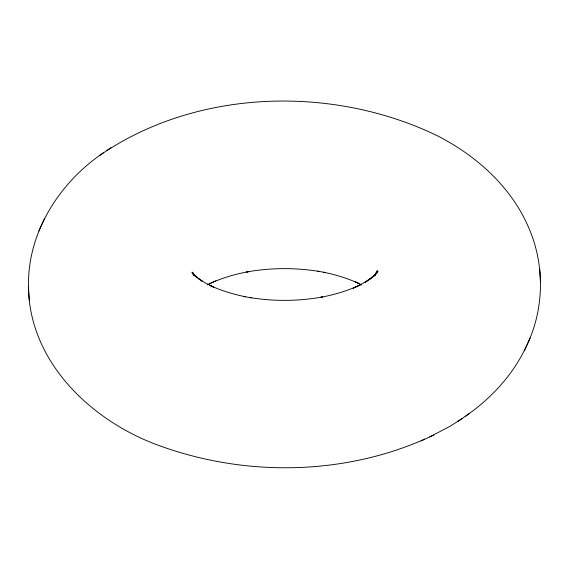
<?xml version="1.0" encoding="UTF-8"?>
<svg xmlns="http://www.w3.org/2000/svg" width="569" height="569" viewBox="0 0 569 569"><rect width="100%" height="100%" fill="white"/><g stroke="black" fill="none" stroke-linecap="round" stroke-linejoin="round"><path stroke-width="0.85" d="M28.855 293.042C24.652 236.789 57.903 183.232 103.679 152.67M99.376 155.65C196.447 88.458 333.014 84.923 437.853 136.012C476.594 155.92 511.232 186.881 528.615 227.486C544.711 264.151 544.448 307.623 527.456 343.925M44.666 218.233L38.848 231.021M374.992 275.481L377.012 271.022L375.113 274.912M465.321 416.33C491.424 398.3 513.885 373.997 526.994 344.899M524.334 350.767L530.152 337.979M374.829 275.524L377.731 270.794L374.139 275.979L377.98 271.242L373.335 276.42M370.689 278.895L377.567 272.451M374.793 275.055L365.198 282.331L372.908 277.018L365.554 281.826L357.41 286.193L361.329 284.379L353.072 288.199L356.763 286.492C345.184 291.541 332.965 295.041 320.553 297.338L322.552 296.975C298.455 301.321 273.618 301.485 249.464 297.502M106.865 150.508L110.998 147.648M429.709 436.907L450.271 426.16L462.135 418.492M458.002 421.352L469.624 413.35M207.429 284.934L211.59 282.807M207.671 284.621L215.928 280.802M28.45 286.349C29.04 363.058 93.188 422.675 161.589 446.452C248.973 477.676 349.466 475.186 433.628 435.093M421.067 440.897L424.751 439.19M212.237 282.509C223.816 277.459 236.035 273.959 248.447 271.662L246.448 272.025C270.545 267.679 295.382 267.515 319.536 271.498M317.701 271.157L325.425 272.572M243.575 296.428L251.299 297.843M323.284 272.181C335.561 274.642 347.631 278.305 359.025 283.533L355.227 281.769L361.514 284.927M245.716 296.819C233.439 294.358 221.369 290.695 209.975 285.467L213.773 287.231L205.452 282.978L197.884 278.284L202.109 281.2L192.82 273.789L196.988 277.686L192.116 272.587L194.826 275.929M193.894 274.727L192.094 272.138L193.744 274.813M193.873 274.941L192.571 272.352L193.908 275.311M193.986 275.076L193.368 273.141L193.858 274.727M540.55 282.651L539.682 268.717M28.912 293.597L29.318 300.283"/></g></svg>
